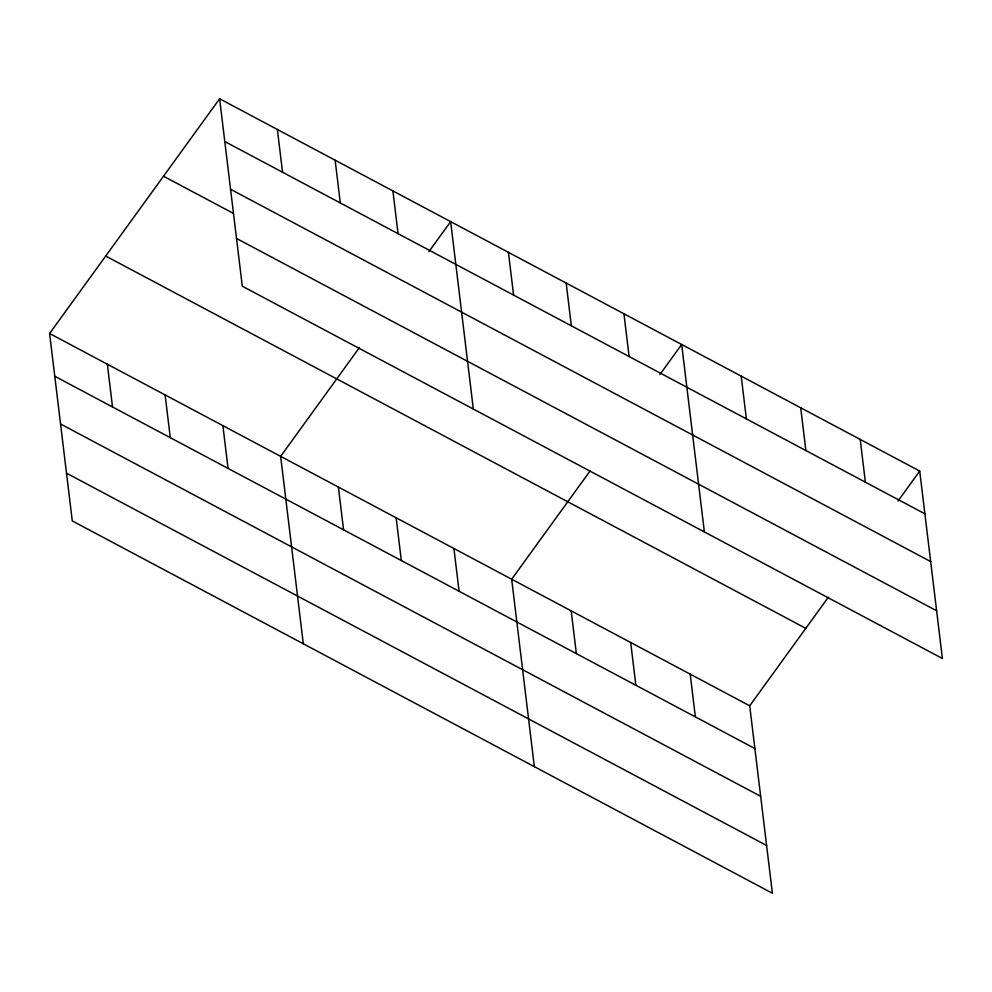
<?xml version="1.0" encoding="UTF-8"?>
<svg xmlns="http://www.w3.org/2000/svg" width="992" height="992" viewBox="0 0 992 992"><rect width="100%" height="100%" fill="white"/><g stroke="black" fill="none" stroke-linecap="round" stroke-linejoin="round"><path stroke-width="1.49" d="M828.382 597.172L749.704 705.796L772.384 893.234L72.28 520.924L49.6 333.498L219.616 98.766L919.72 471.076L942.4 658.502L242.296 286.204L219.616 98.766M359.315 347.721L280.637 456.357L303.316 643.783M428.928 251.608L450.653 221.625L473.333 409.064M590.352 470.58L511.674 579.216L534.353 766.642M659.965 374.48L681.678 344.484L704.37 531.923M897.996 501.059L919.72 471.076M224.787 141.521L924.891 513.831M230.566 189.261L930.67 561.571M163.506 176.229L233.356 213.367M236.518 238.452L936.622 610.762M105.71 256.035L805.802 628.345M49.6 333.498L749.704 705.796M54.771 376.253L754.875 748.551M60.549 423.993L760.653 796.303M66.501 473.184L766.605 845.494M860.213 439.431L865.384 482.186M800.705 407.786L805.876 450.542M741.198 376.142L746.368 418.884M690.196 674.151L695.367 716.906M623.931 313.77L629.102 356.525M630.689 642.506L635.86 685.261M566.172 283.055L571.342 325.81M571.181 610.861L576.352 653.616M508.412 252.34L513.583 295.095M453.914 548.502L459.085 591.257M392.894 190.91L398.065 233.666M396.155 517.787L401.326 560.542M335.135 160.196L340.306 202.951M338.396 487.072L343.567 529.827M277.376 129.481L282.546 172.236M222.878 425.642L228.048 468.398M165.118 394.928L170.289 437.683M107.359 364.213L112.53 406.968"/></g></svg>
